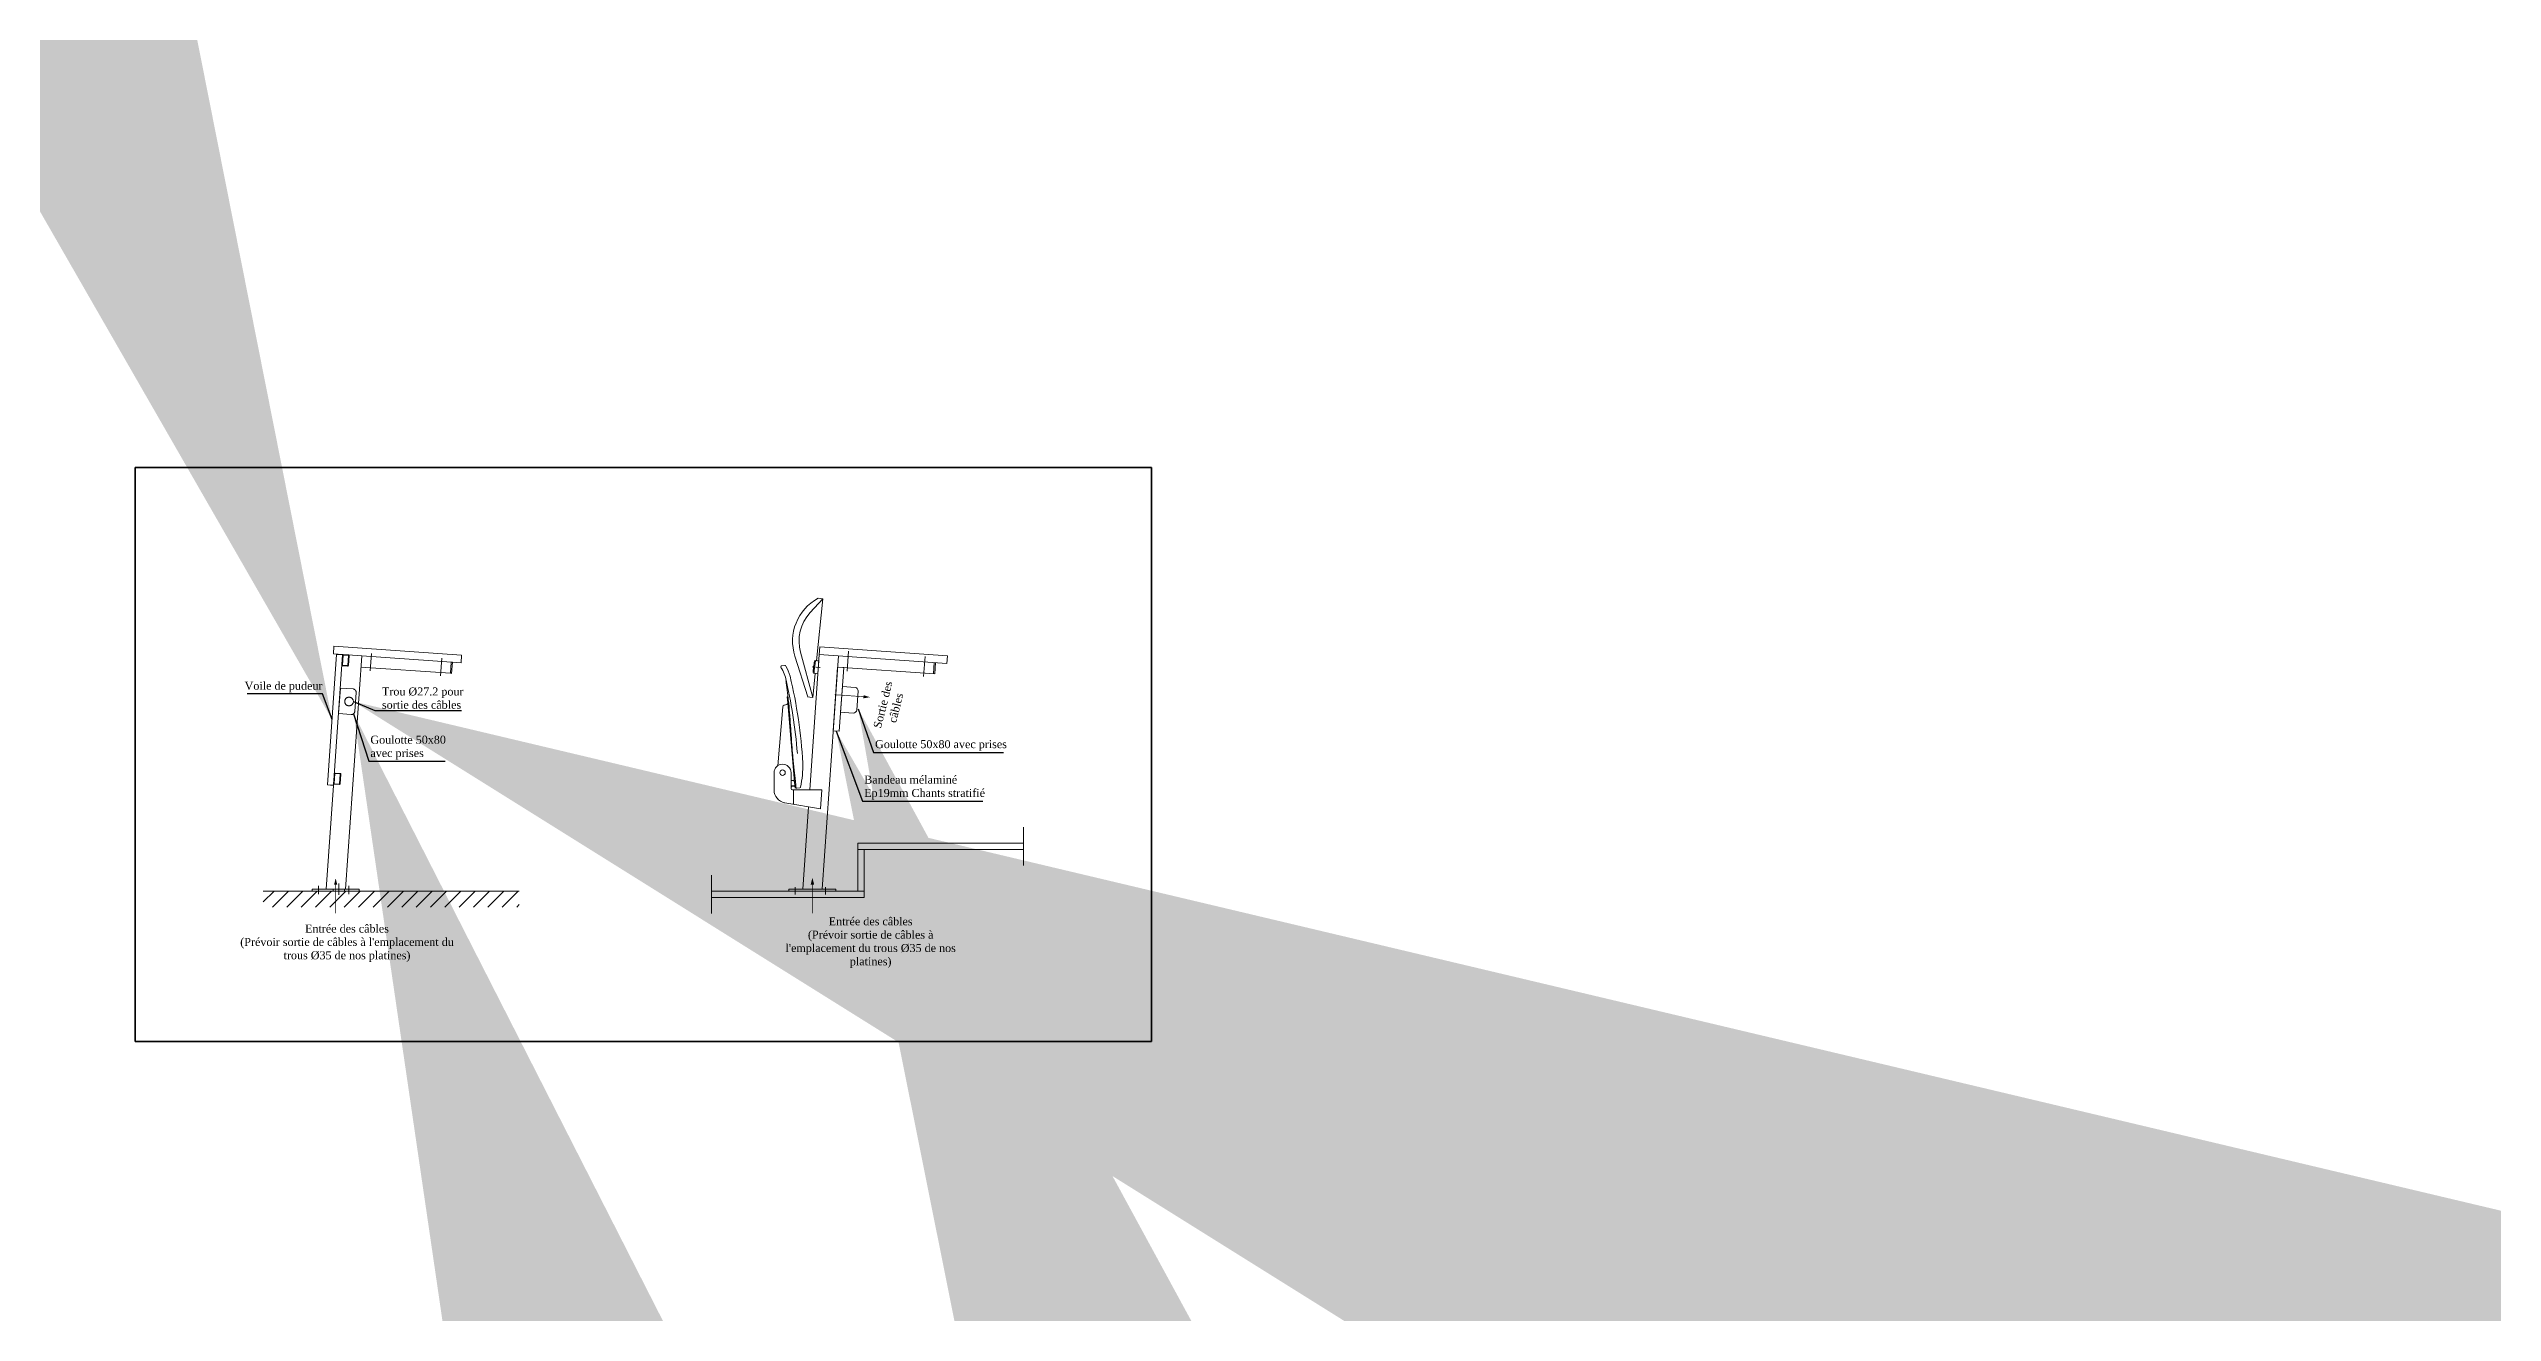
# Model space of a CAD drawing. Header units: millimetres. Extents: x 27226 to 29883, y -11902 to -11358.
# Drawn here: x 27238.48 to 27246.12, y -11874.41 to -11870.46 of the extents above; entities that cross this region are included whole.
import ezdxf

# ---------------------------------------------------------------- set-up
doc = ezdxf.new("R2010")
doc.units = ezdxf.units.MM
doc.header["$MEASUREMENT"] = 0
doc.linetypes.add('AXES', pattern=[50.8, 31.75, -6.35, 6.35, -6.35])
doc.linetypes.add('CACHE', pattern=[0.375, 0.25, -0.125])
for name, color, linetype, lineweight in [('Ar2-Maçon', 7, 'Continuous', 35), ('AX', 8, 'AXES', 15), ('CO', 5, 'Continuous', 15), ('CONTOUR_GARNITURE', 5, 'Continuous', 15), ('GRADIN', 82, 'Continuous', 15), ('MOBILIER', 1, 'Continuous', 15), ('MUR_2D', 250, 'Continuous', 15), ('PO', 112, 'CACHE', 15), ('TR', 250, 'Continuous', 15), ('TXT', 250, 'Continuous', 15)]:
    doc.layers.add(name, color=color, linetype=linetype, lineweight=lineweight)
doc.styles.add('CALIBRI', font='calibri.ttf')
doc.dimstyles.get("Standard").update_dxf_attribs({"dimscale": 50, "dimtxt": 2.5, "dimasz": 2.5, "dimexe": 0.18, "dimexo": 0.0625, "dimgap": 0.8, "dimtad": 1, "dimdsep": 46, "dimtxsty": 'CALIBRI', "dimblk": 'ARCHTICK', "dimcen": 0.09, "dimadec": 0, "dimazin": 0, "dimtfac": 1, "dimtdec": 4, "dimtofl": 0, "dimtmove": 0, "dimatfit": 3, "dimfxl": 1, "dimtolj": 1, "dimarcsym": 0})

# ---------------------------------------------------------------- blocks, each defined once
blk = doc.blocks.new('_ARCHTICK')
at = {"color": 0, "linetype": 'ByBlock', "const_width": 0.15}
blk.add_lwpolyline([(-0.5, -0.5), (0.5, 0.5)], dxfattribs=at)
blk = doc.blocks.new('T320_00_40')
at = {"layer": 'AX', "ltscale": 2}
for p, q in [((16.9, 688), (20.7, 742.9)), ((240.2, 727.6), (236.4, 672.7)), ((-145, 16), (-145, -10)), ((-50, 16), (-50, -10))]:
    blk.add_line(p, q, dxfattribs=at)
at = {"layer": 'TR'}
for p, q in [((-117.2, 332.4), (-88.7, 739.6)), ((-98.3, 331.1), (-69.8, 738.3)), ((-88.7, 739.6), (-88.7, 740.5)), ((-88.7, 739.6), (-69.8, 738.3)), ((-69.8, 738.3), (-69.7, 739.2)), ((-9.9, 735), (-60.9, 6)), ((267, 680.6), (-12.3, 700.1)), ((-98.3, 330.2), (-121, 6)), ((-117.3, 331.5), (-117.2, 332.4)), ((-117.3, 331.5), (-98.3, 330.2)), ((-117.2, 332.4), (-98.3, 331.1)), ((-98.3, 330.2), (-98.3, 331.1)), ((-165, 6), (-161.4, 6)), ((-165, 6), (-165, 0)), ((-165, 0), (-161.4, 0)), ((-161.4, 6), (-51.8, 6)), ((-161.4, 0), (-51.8, 0)), ((-51.8, 6), (-31.9, 6)), ((-51.8, 0), (-31.9, 0)), ((-31.9, 6), (-17.8, 6)), ((-31.9, 0), (-17.8, 0)), ((-17.8, 0), (-17.8, 6))]:
    blk.add_line(p, q, dxfattribs=at)
for points in [[(-97, 765.2), (-98.7, 741.2), (300.4, 713.3), (302, 737.3)], [(273.4, 715.2), (269.4, 715.5), (267, 680.6), (271, 680.3)]]:
    blk.add_lwpolyline(points, close=True, dxfattribs=at)
blk = doc.blocks.new('ASSISE_I_320_REL')
at = {"layer": 'CONTOUR_GARNITURE'}
for p, q in [((-2.8, 333.9), (7.3, 334.7)), ((44.7, -48.5), (53.7, -47.7))]:
    blk.add_line(p, q, dxfattribs=at)
blk.add_lwpolyline([(10.7, 287.1, 0.005492), (12.8, 271, -0.004141), (13.8, 263.8, -0.000047), (15.8, 247.3, -0.003082), (15.8, 247, -0.000909), (16.4, 241.5, 0.001404), (16.7, 237.9, 0.000048), (16.8, 237.2, 0.000236), (16.8, 237.1, 0.002786), (17.1, 234.6, -0.001639), (17.6, 230.5, -0.000302), (18, 227.6, -0.0019), (18, 227.1), (19.1, 217.2), (20.1, 207.2), (21, 197.3), (21.9, 187.3), (22.7, 177.3, -0.0025), (22.8, 176.9, -0.000625), (22.9, 175.3, -0.002499), (23.1, 172.2, -0.001666), (23.4, 167.4, -0.001777), (23.6, 163.8, 0.002016), (23.8, 160.7, 0.000803), (23.9, 158, 0.003748), (24, 157.4), (24.7, 147.4), (25.5, 137.4, -0.004663), (25.5, 137.2, -0.000208), (25.8, 132.8, -0.001712), (26, 128.7, 0.005332), (26, 127.4, 0.00534), (26.2, 126.1, -0.001715), (26.5, 122.1, -0.000208), (26.9, 117.7, -0.004664), (26.9, 117.5), (27.6, 107.5), (28.2, 97.5), (29, 87.5), (29.8, 77.6, 0.002271), (29.8, 77.2, 0.000104), (30.5, 68.6, 0.001245), (31.3, 60.4, -0.003713), (31.5, 57.6, -0.003777), (31.6, 56.2, 0.001354), (31.9, 52.2, 0.000476), (32.1, 48.1, 0.004541), (32.2, 47.7, 0.00454), (32.2, 47.3, 0.000461), (32.6, 43.2, 0.001193), (33, 39.4, -0.002633), (33.2, 37.7, -0.006416), (33.4, 35.5, 0.003451), (33.8, 31.4, 0.000459), (34.1, 28.1, 0.003943), (34.1, 27.8), (35.2, 17.8), (36.2, 7.9, 0.001249), (36.3, 7.2, 0.000335), (36.6, 4.6, 0.001538), (37, 0.6, 0.002315), (37.4, -2.1, 0.000551), (37.4, -2.5, 0.000218), (37.6, -3.7, 0.002785), (38.1, -7.3, -0.002122), (38.7, -12, -0.003198), (38.7, -12, -0.000021), (39.1, -15.3, -0.015499), (41, -35.4, -0.006705), (41.4, -45.6)], format="xyb", dxfattribs=at)
for centre, radius, start, end in [((-2.6, 330.9), 3, 94.92485, 214.17531), ((-83.6, 275.8), 95, 6.83689, 34.17531), ((7.6, 331.7), 3, 31.51009, 94.92485), ((-83.6, 275.8), 110, 13.59156, 31.51009), ((-1443.1, -52.9), 1493.6, 4.321, 13.59156), ((-1443.1, -52.9), 1508.6, 3.14504, 13.59156), ((-277.6, 23.3), 340.9, 348.38828, 1.11225), ((44.4, -45.5), 3, 181.84906, 274.92485), ((53.4, -44.7), 3, 274.92485, 1.91993)]:
    blk.add_arc(centre, radius, start, end, dxfattribs=at)
at = {"layer": 'Defpoints'}
blk.add_point((15.7, 215.9), dxfattribs=at)
at = {"layer": 'TR'}
for p, q in [((14.6, 237.1), (17.1, 237.4)), ((16.2, 218.7), (14.6, 237.1)), ((-15.1, 21.8), (1.2, 206.2)), ((12.9, 213.5), (4.5, 210.5)), ((37.7, -29.4), (16.2, 218.7)), ((26.5, -24.9), (32.8, -24.9)), ((38.7, -40.6), (29.2, -41.4)), ((38.9, -43), (29.4, -43.9)), ((39.3, -48), (37.7, -29.4)), ((41.8, -47.8), (39.3, -48))]:
    blk.add_line(p, q, dxfattribs=at)
for centre, radius, start, end in [((6.2, 205.8), 5, 109.71309, 174.95217), ((11.3, 218.2), 5, 289.71309, 4.95217), ((29, -38.9), 2.5, 184.95217, 274.95217), ((29, -38.9), 5, 239.86156, 274.95217), ((32.7, -29.9), 5, 4.95217, 89.95217)]:
    blk.add_arc(centre, radius, start, end, dxfattribs=at)
blk = doc.blocks.new('DOSSIER_I_320')
at = {"layer": 'AX'}
for p, q in [((92.4, 330.4), (117.4, 328.7)), ((92.7, 330.4), (116.8, 328.7))]:
    blk.add_line(p, q, dxfattribs=at)
at = {"layer": 'CONTOUR_GARNITURE'}
for p, q in [((125.9, 543.3), (86.2, 500.1)), ((106, 349.6), (125.9, 543.3)), ((125.9, 543.3), (111, 544.8)), ((79.3, 236.5), (38.8, 363.7)), ((94.3, 235), (56.3, 376.1)), ((94.3, 235), (101.9, 309.8)), ((92.6, 235.3), (77.7, 237.1))]:
    blk.add_line(p, q, dxfattribs=at)
for radius, start, end in [(151.6, 118.25657, 198.25737), (131.3, 137.38944, 195.52642)]:
    blk.add_arc((182.8, 411.3), radius, start, end, dxfattribs=at)
at = {"layer": 'TR'}
for p, q in [((96.8, 310.5), (106.6, 309.4)), ((101.6, 350.3), (109.4, 349.3)), ((106.6, 309.4), (110.5, 309.1)), ((109.4, 349.3), (113.3, 349)), ((110.5, 309.1), (113.3, 349))]:
    blk.add_line(p, q, dxfattribs=at)
for centre in [(99.2, 330.4), (102.3, 330)]:
    blk.add_ellipse(centre, major_axis=(2.4, 19.9), ratio=0.121869, start_param=0, end_param=3.141593, dxfattribs=at)
blk = doc.blocks.new('320p_00_40')
at = {"layer": 'AX'}
for p, q in [((16.9, 687.6), (21.2, 749.7)), ((256.3, 670.9), (260.6, 732.9)), ((-145, 12.2), (-145, -11)), ((-50, 12.2), (-50, -11))]:
    blk.add_line(p, q, dxfattribs=at)
at = {"layer": 'TR'}
for p, q in [((-99.3, 316), (-69.7, 739.2)), ((-68.1, 763.2), (-69.7, 739.2)), ((-69.7, 739.2), (329.3, 711.3)), ((-68.1, 763.2), (331, 735.2)), ((-60.9, 6), (-9.9, 735)), ((-12.3, 700.1), (290.9, 678.9)), ((287, 679.2), (289.4, 714.1)), ((290.9, 678.9), (293.4, 713.8)), ((331, 735.2), (329.3, 711.3)), ((-211, 370), (-211, 315.6)), ((-158, 370), (-158, 321)), ((-153, 316), (-62, 316)), ((-150, 316), (-150, 271.3)), ((-62, 316), (-66.1, 256.5)), ((-66.1, 256.5), (-177.9, 276.2)), ((-121, 6), (-103, 263)), ((-17.8, 6), (-165, 6)), ((-165, 6), (-165, 0)), ((-165, 0), (-17.8, 0)), ((-17.8, 0), (-17.8, 6))]:
    blk.add_line(p, q, dxfattribs=at)
blk.add_circle((-184.5, 370), 8.5, dxfattribs=at)
for centre, radius, start, end in [((-184.5, 370), 26.5, 0, 180), ((-171, 315.6), 40, 180, 260), ((-153, 321), 5, 180, 270)]:
    blk.add_arc(centre, radius, start, end, dxfattribs=at)
for name in ['DOSSIER_I_320', 'ASSISE_I_320_REL']:
    blk.add_blockref(name, (-184.5, 370))

msp = doc.modelspace()

# ---------------------------------------------------------------- hatches: boundary and pattern name
at = {"layer": 'MUR_2D'}
h = msp.add_hatch(dxfattribs=at)
h.set_pattern_fill('ANSI31', color=256, scale=0.01, style=0)
h.set_pattern_definition([(45, (27261.102338, -11879.828922), (-0.02245064, 0.02245064), [])])
h.paths.add_polyline_path([(27239.9544, -11873.0963), (27239.1544, -11873.0963), (27239.1544, -11873.1463), (27239.9544, -11873.1463)])

# ---------------------------------------------------------------- linework, layer by layer
at = {"layer": 'Ar2-Maçon'}
msp.add_lwpolyline([(27241.9294, -11871.773), (27238.7544, -11871.773), (27238.7544, -11873.5663), (27241.9294, -11873.5663)], close=True, dxfattribs=at)
at = {"layer": 'AX'}
msp.add_line((27239.3901, -11873.1079), (27239.3901, -11873.0728), dxfattribs=at)
at = {"layer": 'AX', "color": 1}
for points in [[(27241.03, -11872.489, 0.002, 0.002, 0), (27240.9402, -11872.4827, 0, 0, 0)], [(27239.3804, -11873.0763, 0.002, 0.002, 0), (27239.3804, -11873.1663, 0, 0, 0)], [(27240.8697, -11873.0763, 0.002, 0.002, 0), (27240.8697, -11873.1663, 0, 0, 0)]]:
    msp.add_lwpolyline(points, format="xyseb", dxfattribs=at)
at = {"layer": 'GRADIN'}
for p, q in [((27241.5294, -11872.8963), (27241.5294, -11873.0163)), ((27241.0119, -11872.9463), (27241.5294, -11872.9463)), ((27241.0119, -11873.0963), (27241.0119, -11872.9463)), ((27241.0119, -11872.9663), (27241.5294, -11872.9663)), ((27241.0319, -11873.1163), (27241.0319, -11872.9663)), ((27240.5544, -11873.0463), (27240.5544, -11873.1663)), ((27240.5544, -11873.0963), (27241.0319, -11873.0963)), ((27240.5544, -11873.1163), (27241.0319, -11873.1163))]:
    msp.add_line(p, q, dxfattribs=at)
at = {"layer": 'MOBILIER'}
for points in [[(27241.0499, -11872.4904, 0, 0.01, 0), (27241.03, -11872.489, 0, 0, 0)], [(27239.3804, -11873.0563, 0, 0.01, 0), (27239.3804, -11873.0763, 0, 0, 0)], [(27240.8697, -11873.0563, 0, 0.01, 0), (27240.8697, -11873.0763, 0, 0, 0)], [(27240.8707, -11873.0563, 0, 0.01, 0), (27240.8707, -11873.0763, 0, 0, 0)]]:
    msp.add_lwpolyline(points, format="xyseb", dxfattribs=at)
at = {"layer": 'MUR_2D'}
msp.add_line((27239.9544, -11873.0963), (27239.1544, -11873.0963), dxfattribs=at)
at = {"layer": 'PO'}
for p, q in [((27239.3726, -11873.0963), (27239.3726, -11873.0903)), ((27239.4076, -11873.0963), (27239.4076, -11873.0903))]:
    msp.add_line(p, q, dxfattribs=at)
for points in [[(27239.4023, -11872.3591), (27239.4001, -11872.3901, 0.414214), (27239.402, -11872.3922), (27239.4179, -11872.3933, 0.414214), (27239.4201, -11872.3915), (27239.4222, -11872.3605, 0.414214), (27239.4204, -11872.3584), (27239.4044, -11872.3573, 0.414214)], [(27239.4038, -11872.3592), (27239.4016, -11872.3902, 0.414214), (27239.4021, -11872.3907), (27239.418, -11872.3918, 0.414214), (27239.4186, -11872.3913), (27239.4207, -11872.3604, 0.414214), (27239.4203, -11872.3599), (27239.4043, -11872.3588, 0.414214)], [(27239.3951, -11872.4619), (27239.3895, -11872.5417), (27239.4294, -11872.5445, 0.414214), (27239.4401, -11872.5352), (27239.4443, -11872.4753, 0.414214), (27239.435, -11872.4647)], [(27239.3764, -11872.7292), (27239.3742, -11872.7602, 0.414214), (27239.3761, -11872.7623), (27239.3921, -11872.7634, 0.414214), (27239.3942, -11872.7615), (27239.3964, -11872.7306, 0.414214), (27239.3945, -11872.7285), (27239.3785, -11872.7274, 0.414214)], [(27239.3779, -11872.7293), (27239.3757, -11872.7603, 0.414214), (27239.3762, -11872.7608), (27239.3922, -11872.7619, 0.414214), (27239.3927, -11872.7614), (27239.3949, -11872.7305, 0.414214), (27239.3944, -11872.73), (27239.3784, -11872.7289, 0.414214)]]:
    msp.add_lwpolyline(points, format="xyb", close=True, dxfattribs=at)
msp.add_circle((27239.4222, -11872.5039), 0.0136, dxfattribs=at)
at = {"layer": 'TR'}
msp.add_lwpolyline([(27240.954, -11872.5971), (27240.9681, -11872.3976), (27240.9491, -11872.3962), (27240.935, -11872.5957)], close=True, dxfattribs=at)
msp.add_lwpolyline([(27240.9639, -11872.4574), (27240.9582, -11872.5372), (27240.9981, -11872.54, 0.414214), (27241.0088, -11872.5308), (27241.013, -11872.4709, 0.414214), (27241.0038, -11872.4602)], format="xyb", close=True, dxfattribs=at)

# ---------------------------------------------------------------- block references
at = {"layer": 'Ar2-Maçon', "xscale": 0.001, "yscale": 0.001, "zscale": 0.001}
for name, p in [('320p_00_40', (27240.9615, -11873.0963)), ('T320_00_40', (27239.4719, -11873.0963))]:
    msp.add_blockref(name, p, dxfattribs=at)

# ---------------------------------------------------------------- texts
at = {"layer": 'TXT', "char_height": 0.025}
for s, insert, width, attachment_point in [('{\\fTimes New Roman|b0|i0|c0|p18;Voile de pudeur}', (27239.3392, -11872.4753), 0.295172, 9), ('{\\fTimes New Roman|b0|i0|c0|p18;Trou Ø27.2 pour sortie des câbles}', (27239.5251, -11872.5271), 0.295301, 7), ('{\\fTimes New Roman|b0|i0|c0|p18;Goulotte 50x80 avec prises}', (27239.489, -11872.6856), 0.259346, 7), ('{\\fTimes New Roman|b0|i0|c0|p18;Goulotte 50x80 avec prises}', (27241.066, -11872.6578), 0.529761, 7), ('{\\fTimes New Roman|b0|i0|c0|p18;Bandeau mélaminé Ep19mm Chants stratifié}', (27241.0321, -11872.8103), 0.404687, 7), ("{\\fTimes New Roman|b0|i0|c0|p18;Entrée des câbles\\P\\C1;(Prévoir sortie de câbles à l'emplacement du trous Ø35 de nos platines) }", (27239.4159, -11873.2593), 0.675214, 5), ("{\\fTimes New Roman|b0|i0|c0|p18;Entrée des câbles\\P\\C1;(Prévoir sortie de câbles à l'emplacement du trous Ø35 de nos platines) }", (27241.0523, -11873.2574), 0.616636, 5)]:
    msp.add_mtext(s, dxfattribs=dict(at, insert=insert, width=width, attachment_point=attachment_point))
at = {"layer": 'TXT', "insert": (27241.1108, -11872.5188), "char_height": 0.025, "width": 0.177416, "attachment_point": 5, "rotation": 76}
msp.add_mtext('{\\fTimes New Roman|b0|i0|c0|p18;Sortie des câbles}', dxfattribs=at)

# ---------------------------------------------------------------- leaders
at = {"layer": 'CO'}
for points in [[(27239.3692, -11872.5603), (27239.3392, -11872.4803), (27239.1042, -11872.4803)], [(27239.4358, -11872.5039), (27239.5033, -11872.5321), (27239.7732, -11872.5321)], [(27239.4367, -11872.542), (27239.484, -11872.6906), (27239.7226, -11872.6906)], [(27241.0135, -11872.5265), (27241.061, -11872.6628), (27241.4676, -11872.6628)], [(27240.9445, -11872.5964), (27241.0271, -11872.8153), (27241.4031, -11872.8153)]]:
    msp.add_leader(points, dimstyle='Standard', override={"dimscale": 10, "dimgap": 0.8, "dimtad": 0}, dxfattribs=at)

doc.saveas('drawing.dxf')
